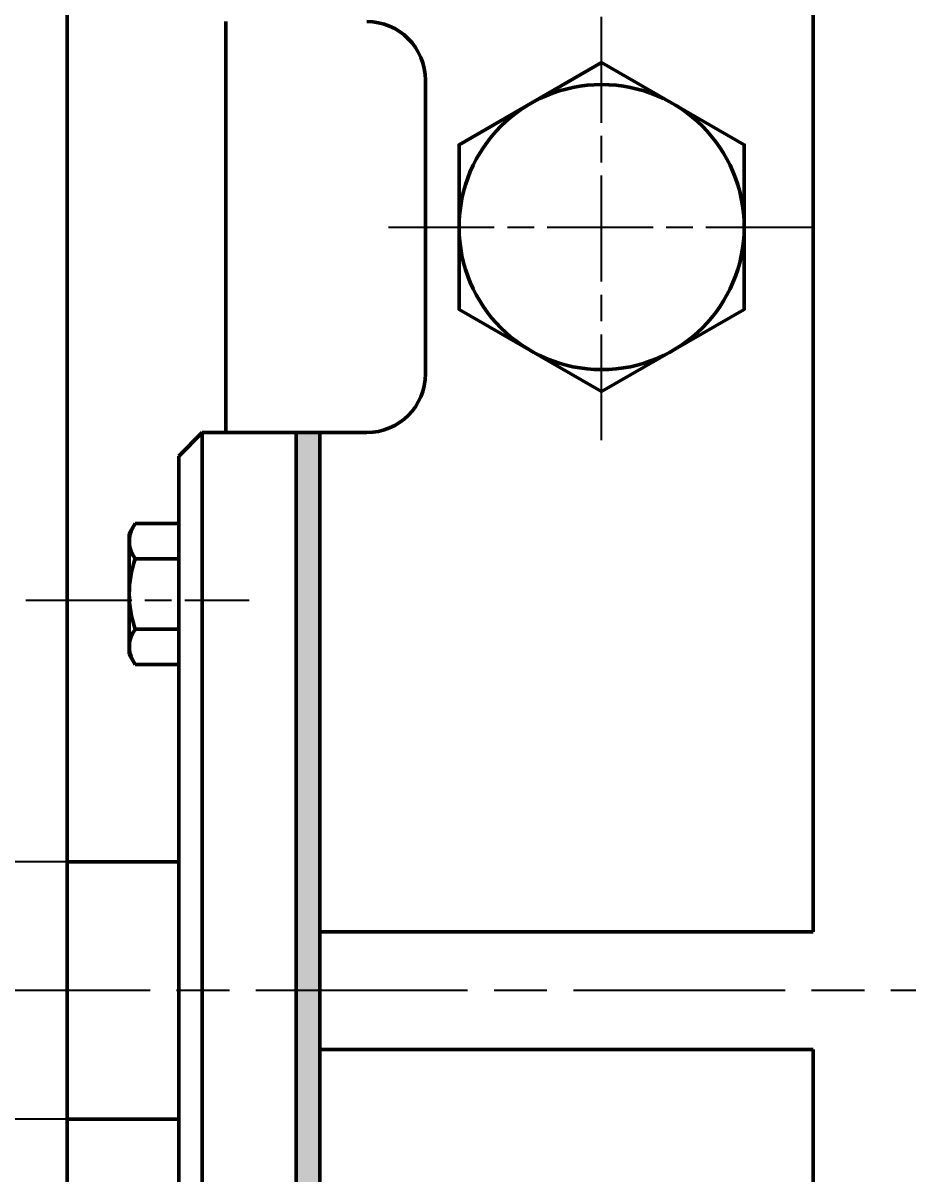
# Model space of a CAD drawing. Header units: millimetres. Extents: x -2161 to -582, y -4625 to -3434.
# Drawn here: x -1901.74 to -1876.65, y -4067.82 to -4035.19 of the extents above; entities that cross this region are included whole.
import ezdxf

# ---------------------------------------------------------------- set-up
doc = ezdxf.new("R2010")
doc.units = ezdxf.units.MM
doc.header["$LTSCALE"] = 0.5
doc.linetypes.add('AM_ISO08W050', pattern=[18, 12, -1.5, 3, -1.5])
doc.linetypes.add('AM_ISO08W050x2', pattern=[9, 6, -0.75, 1.5, -0.75])
for name, color, linetype, lineweight in [('AM_0', 7, 'Continuous', 50), ('AM_7', 4, 'AM_ISO08W050', 25), ('AM_8', 1, 'Continuous', 25), ('nét đậm', 7, 'Continuous', 50)]:
    doc.layers.add(name, color=color, linetype=linetype, lineweight=lineweight)
doc.styles.add('MyTemplate', font='tcvn+7284-2003i.ttf', dxfattribs={"width": 0.8, "height": 3.5})
doc.dimstyles.new('Copy of MyTemplate', dxfattribs={"dimtxt": 3.5, "dimasz": 3.5, "dimexe": 1.5, "dimexo": 0, "dimtad": 1, "dimtoh": 1, "dimdec": 0, "dimlfac": 3.003, "dimdsep": 46, "dimtxsty": 'MyTemplate', "dimcen": 5, "dimclrd": 3, "dimclre": 3, "dimclrt": 1, "dimadec": 0, "dimazin": 0, "dimtfac": 1, "dimtdec": 0, "dimtmove": 0, "dimatfit": 3, "dimfxl": 1, "dimlwd": 25, "dimlwe": 25, "dimarcsym": 0})

# ---------------------------------------------------------------- blocks, each defined once
blk = doc.blocks.new('*D35')
at = {"layer": 'AM_0', "color": 3, "lineweight": 25, "transparency": 16777216}
for p, q in [((-1927.231, -4055.466), (-1927.231, -4051.966)), ((-1900.488, -4058.966), (-1928.731, -4058.966)), ((-1927.231, -4058.966), (-1927.231, -4066.266)), ((-1900.488, -4066.266), (-1928.731, -4066.266)), ((-1927.231, -4069.766), (-1927.231, -4073.266))]:
    blk.add_line(p, q, dxfattribs=at)
at = {"layer": 'AM_0', "color": 3, "transparency": 16777216}
for points in [[(-1927.814, -4055.466), (-1926.648, -4055.466), (-1927.231, -4058.966)], [(-1927.814, -4069.766), (-1926.648, -4069.766), (-1927.231, -4066.266)]]:
    blk.add_solid(points, dxfattribs=at)
at = {"layer": 'Defpoints', "color": 0, "transparency": 16777216}
for p in [(-1900.488, -4058.966), (-1927.231, -4066.266), (-1900.488, -4066.266)]:
    blk.add_point(p, dxfattribs=at)
at = {"layer": 'AM_0', "color": 1, "transparency": 16777216, "insert": (-1931.962, -4062.616), "char_height": 3.5, "attachment_point": 5, "rotation": 90, "style": 'MyTemplate'}
blk.add_mtext('%%c22{}{\\C2; \\SH7/k6;}', dxfattribs=at)

msp = doc.modelspace()

# ---------------------------------------------------------------- hatches: boundary and pattern name
at = {"layer": 'AM_8'}
h = msp.add_hatch(color=1, dxfattribs=at)
h.dxf.hatch_style = 1
h.paths.add_polyline_path([(-1893.328, -4046.799), (-1893.994, -4046.799), (-1893.994, -4063.133), (-1893.328, -4063.133)])
h = msp.add_hatch(color=1, dxfattribs=at)
h.dxf.hatch_style = 1
h.paths.add_polyline_path([(-1893.328, -4063.133), (-1893.994, -4063.133), (-1893.994, -4072.315), (-1893.994, -4078.434), (-1893.328, -4078.434), (-1893.328, -4072.273)])

# ---------------------------------------------------------------- linework, layer by layer
msp.add_line((-1893.328, -4052.959), (-1893.328, -4046.799))
at = {"layer": 'AM_0'}
for p, q in [((-1900.488, -4010.685), (-1900.488, -4063.133)), ((-1879.342, -4012.003), (-1879.342, -4060.953)), ((-1895.992, -4046.799), (-1895.992, -4035.144)), ((-1890.331, -4036.809), (-1890.331, -4045.134)), ((-1890.331, -4045.134), (-1890.331, -4036.809)), ((-1896.658, -4046.799), (-1897.324, -4047.465)), ((-1896.658, -4046.799), (-1893.328, -4046.799)), ((-1896.658, -4046.799), (-1896.658, -4074.185)), ((-1893.994, -4046.799), (-1893.994, -4072.315)), ((-1893.328, -4046.799), (-1893.328, -4072.314)), ((-1893.328, -4046.799), (-1891.996, -4046.799)), ((-1897.324, -4066.779), (-1897.324, -4047.465)), ((-1897.324, -4047.465), (-1897.324, -4049.165)), ((-1900.488, -4058.966), (-1900.488, -4067.291)), ((-1900.488, -4058.966), (-1900.488, -4067.291)), ((-1900.488, -4058.966), (-1897.324, -4058.966)), ((-1900.488, -4058.97), (-1900.488, -4067.295)), ((-1893.328, -4060.953), (-1879.342, -4060.953)), ((-1900.488, -4062.604), (-1900.488, -4115.051)), ((-1893.328, -4064.287), (-1879.342, -4064.287)), ((-1879.342, -4064.287), (-1879.342, -4083.679)), ((-1900.488, -4066.266), (-1897.324, -4066.266)), ((-1897.324, -4077.768), (-1897.324, -4066.779))]:
    msp.add_line(p, q, dxfattribs=at)
msp.add_lwpolyline([(-1885.336, -4036.305), (-1889.378, -4038.638), (-1889.378, -4043.305), (-1885.336, -4045.638), (-1881.295, -4043.305), (-1881.295, -4038.638)], close=True, dxfattribs=at)
msp.add_circle((-1885.336, -4040.971), 4.041, dxfattribs=at)
for centre, start, end in [((-1891.996, -4036.809), 0, 90), ((-1891.996, -4045.134), 270, 0)]:
    msp.add_arc(centre, 1.665, start, end, dxfattribs=at)
at = {"layer": 'AM_7', "linetype": 'AM_ISO08W050x2'}
for p, q in [((-1885.336, -4047.013), (-1885.336, -4034.93)), ((-1891.378, -4040.971), (-1879.295, -4040.971)), ((-1901.655, -4051.551), (-1895.324, -4051.551))]:
    msp.add_line(p, q, dxfattribs=at)
at = {"layer": 'AM_7'}
msp.add_line((-1922.135, -4062.603), (-1827.725, -4062.603), dxfattribs=at)
at = {"layer": 'nét đậm'}
for p, q in [((-1898.554, -4049.374), (-1898.726, -4049.671)), ((-1898.554, -4049.374), (-1897.326, -4049.374)), ((-1898.726, -4053.077), (-1898.726, -4049.671)), ((-1898.554, -4050.374), (-1897.326, -4050.374)), ((-1898.554, -4052.374), (-1897.326, -4052.374)), ((-1898.554, -4053.374), (-1898.726, -4053.077)), ((-1898.554, -4053.374), (-1897.326, -4053.374))]:
    msp.add_line(p, q, dxfattribs=at)
for centre, radius, start, end in [((-1897.936, -4049.883), 0.789, 150, 218.4982), ((-1895.726, -4051.374), 3, 160.5288, 180), ((-1895.726, -4051.374), 3, 180, 199.4712), ((-1897.936, -4052.865), 0.789, 141.5018, 210)]:
    msp.add_arc(centre, radius, start, end, dxfattribs=at)

# ---------------------------------------------------------------- dimensions: what is measured, and where the dimension line sits
at = {"layer": 'AM_0'}
dim = msp.add_linear_dim(base=(-1927.231, -4066.266), p1=(-1900.488, -4058.966), p2=(-1900.488, -4066.266), angle=90, text='%%c<>{}{\\C2; \\SH7/k6;}', dimstyle='Copy of MyTemplate', override={"dimtdec": 3}, dxfattribs=at)
dim.commit()
dim.dimension.update_dxf_attribs({"geometry": '*D35', "text_midpoint": (-1927.231, -4062.616), "dimtype": 160})

doc.saveas('drawing.dxf')
